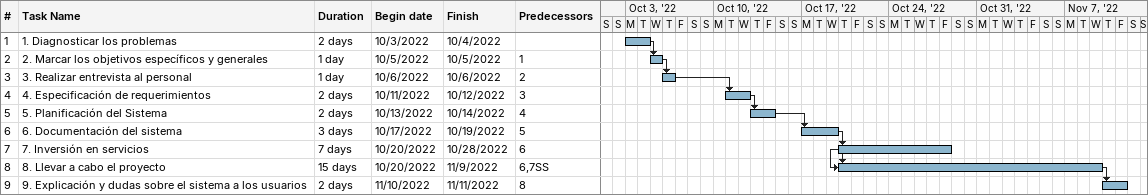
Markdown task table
| ID | Task | Duration | Start | Finish | Predecessors |
|---|---|---|---|---|---|
| 1 | 1. Diagnosticar los problemas | 2d | 2022-10-03 | 2022-10-04 |  |
| 2 | 2. Marcar los objetivos específicos y generales | 1d | 2022-10-05 | 2022-10-05 | 1 |
| 3 | 3. Realizar entrevista al personal | 1d | 2022-10-06 | 2022-10-06 | 2 |
| 4 | 4. Especificación de requerimientos | 2d | 2022-10-11 | 2022-10-12 | 3 |
| 5 | 5. Planificación del Sistema | 2d | 2022-10-13 | 2022-10-14 | 4 |
| 6 | 6. Documentación del sistema | 3d | 2022-10-17 | 2022-10-19 | 5 |
| 7 | 7. Inversión en servicios | 7d | 2022-10-20 | 2022-10-28 | 6 |
| 8 | 8. Llevar a cabo el proyecto | 15d | 2022-10-20 | 2022-11-09 | 6, 7SS |
| 9 | 9. Explicación y dudas sobre el sistema a los usuarios | 2d | 2022-11-10 | 2022-11-11 | 8 |
